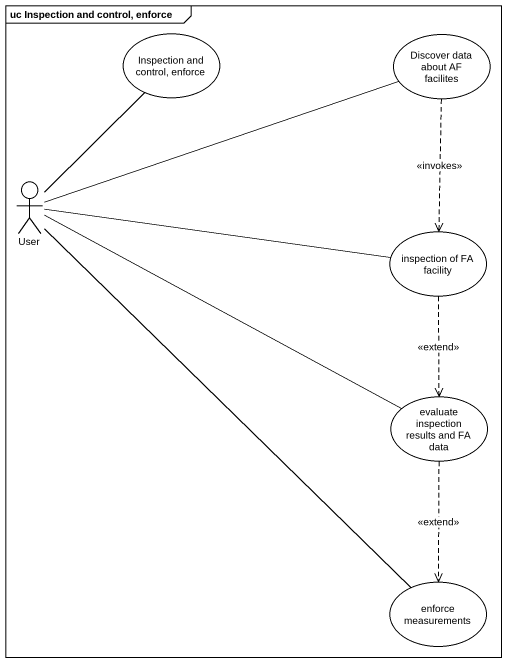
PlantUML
@startuml
mainframe uc Inspection and control, enforce
usecase "Inspection and control, enforce" as Inspection_and_control
usecase "Discover data about AF facilites" as Discover_data_about_AF
actor User
usecase "inspection of FA facility" as inspection_of_FA_facility
usecase "evaluate inspection results and FA data" as evaluate_inspection_results
usecase "enforce measurements" as enforce_measurements
Discover_data_about_AF ..> inspection_of_FA_facility : <<invokes>>
User -up- Inspection_and_control
User -right- Discover_data_about_AF
User -right- inspection_of_FA_facility
User -right- evaluate_inspection_results
User -- enforce_measurements
inspection_of_FA_facility ..> evaluate_inspection_results : <<extend>>
evaluate_inspection_results ..> enforce_measurements : <<extend>>
@enduml
